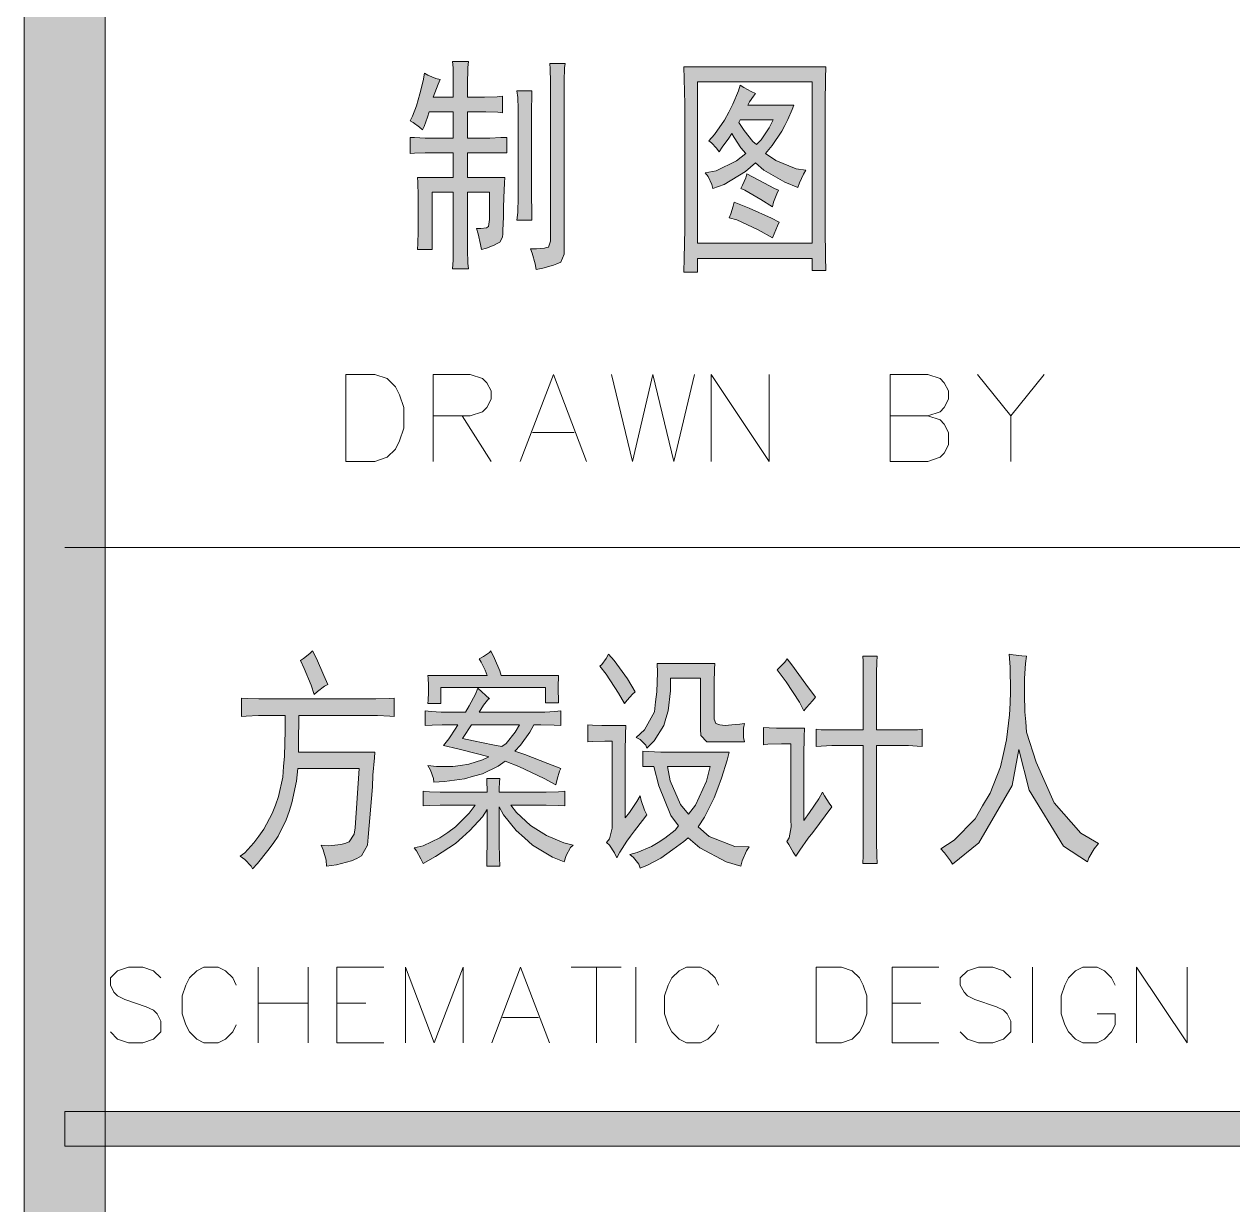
# Model space of a CAD drawing. Header units: millimetres. Extents: x 210 to 63265, y -7201 to 22496.
# Drawn here: x 60238 to 60983, y -1724 to -996 of the extents above; entities that cross this region are included whole.
import ezdxf

# ---------------------------------------------------------------- set-up
doc = ezdxf.new("R2010")
doc.units = ezdxf.units.MM

msp = doc.modelspace()

# ---------------------------------------------------------------- hatches: boundary and pattern name
h = msp.add_hatch(color=0)
h.dxf.hatch_style = 2
h.paths.add_polyline_path([(60288.06, -6701.34), (60238.15, -6701.34), (60238.15, 21996.03), (60288.06, 21996.03)])
h = msp.add_hatch(color=0)
h.dxf.hatch_style = 2
h.paths.add_polyline_path([(60494.68, -1030.06), (60493.43, -1032.92), (60491.28, -1038.29), (60490.39, -1040.79), (60502.73, -1040.79), (60502.73, -1033.82), (60502.56, -1022.72), (60502.2, -1018.79), (60512.04, -1018.79), (60511.68, -1022.55), (60511.5, -1033.46), (60511.5, -1040.79), (60517.94, -1040.79), (60522.05, -1040.79), (60529.75, -1040.61), (60533.15, -1040.26), (60533.15, -1050.45), (60530.1, -1050.09), (60522.77, -1049.92), (60518.3, -1049.92), (60511.5, -1049.92), (60511.5, -1066.2), (60522.05, -1066.2), (60525.27, -1066.2), (60532.07, -1065.84), (60535.65, -1065.66), (60535.65, -1075.14), (60511.5, -1075.14), (60511.5, -1090.35), (60534.4, -1090.35), (60534.22, -1093.74), (60533.86, -1103.05), (60533.68, -1108.95), (60533.68, -1114.85), (60533.32, -1122.9), (60533.32, -1125.05), (60533.15, -1127.2), (60531.36, -1130.24), (60529.75, -1131.13), (60527.96, -1132.21), (60523.13, -1134), (60520.09, -1134.89), (60519.55, -1131.67), (60518.12, -1125.23), (60517.05, -1121.83), (60519.73, -1121.83), (60523.13, -1121.47), (60523.84, -1121.12), (60524.38, -1120.58), (60525.1, -1116.29), (60525.1, -1112.35), (60525.1, -1099.47), (60511.5, -1099.47), (60511.5, -1130.42), (60511.5, -1135.07), (60511.68, -1143.3), (60512.04, -1146.7), (60502.2, -1146.7), (60502.56, -1141.33), (60502.73, -1133.1), (60502.73, -1130.42), (60502.73, -1099.47), (60489.67, -1099.47), (60489.67, -1134.89), (60480.73, -1134.89), (60480.91, -1131.13), (60481.09, -1123.62), (60481.09, -1119.68), (60481.09, -1107.34), (60481.09, -1101.97), (60480.91, -1093.39), (60480.73, -1090.35), (60502.73, -1090.35), (60502.73, -1075.14), (60489.14, -1075.14), (60485.38, -1075.14), (60478.76, -1075.5), (60476.08, -1075.68), (60476.08, -1065.66), (60478.76, -1065.84), (60485.38, -1066.2), (60489.14, -1066.2), (60502.73, -1066.2), (60502.73, -1049.92), (60487.89, -1049.92), (60486.81, -1053.14), (60484.67, -1058.86), (60483.77, -1061.01), (60481.8, -1059.4), (60478.05, -1056.54), (60476.08, -1055.46), (60477.51, -1052.6), (60480.01, -1046.16), (60481.09, -1042.58), (60482.16, -1038.82), (60484.13, -1030.77), (60485.02, -1026.12), (60486.99, -1027.38), (60492, -1029.34)])
h = msp.add_hatch(color=0)
h.dxf.hatch_style = 2
h.paths.add_polyline_path([(60571.61, -1020.04), (60571.25, -1022.72), (60571.07, -1030.95), (60571.07, -1036.32), (60571.07, -1133.64), (60571.07, -1137.75), (60568.92, -1142.58), (60566.6, -1143.66), (60564.45, -1144.55), (60558.01, -1146.34), (60553.72, -1147.23), (60553.18, -1143.66), (60551.39, -1137.04), (60550.32, -1134.35), (60554.08, -1134.35), (60558.91, -1134), (60560.16, -1133.64), (60561.41, -1133.46), (60562.66, -1129.7), (60562.66, -1126.48), (60562.66, -1036.32), (60562.66, -1031.49), (60562.48, -1023.44), (60562.31, -1020.04)])
h = msp.add_hatch(color=0)
h.paths.add_polyline_path([(60732.43, -1022.19), (60732.25, -1029.34), (60732.08, -1044.73), (60732.08, -1053.14), (60732.08, -1113.42), (60732.08, -1122.19), (60732.25, -1139.36), (60732.43, -1147.77), (60724.03, -1147.77), (60724.03, -1140.44), (60653.36, -1140.44), (60653.36, -1148.84), (60644.95, -1148.84), (60645.13, -1140.26), (60645.49, -1122.19), (60645.49, -1112.89), (60645.49, -1053.14), (60645.49, -1045.09), (60645.13, -1029.52), (60644.95, -1022.19)])
h.paths.add_polyline_path([(60724.03, -1130.95), (60724.03, -1031.31), (60653.36, -1031.31), (60653.36, -1130.95)])
h = msp.add_hatch(color=0)
h.paths.add_polyline_path([(60688.96, -1038.65), (60687.71, -1040.26), (60685.38, -1043.83), (60684.31, -1045.8), (60712.58, -1045.8), (60711.68, -1048.48), (60709, -1054.57), (60707.03, -1058.32), (60705.24, -1061.9), (60699.34, -1070.67), (60695.22, -1075.68), (60701.66, -1079.97), (60714.01, -1084.98), (60720.09, -1085.87), (60718.66, -1088.38), (60716.15, -1093.74), (60715.08, -1096.61), (60707.21, -1093.39), (60694.15, -1085.87), (60688.96, -1081.4), (60682.88, -1086.77), (60669.64, -1094.64), (60662.66, -1097.14), (60662.13, -1094.64), (60659.8, -1089.81), (60658.01, -1087.48), (60664.81, -1086.23), (60677.33, -1080.15), (60683.06, -1075.68), (60680.02, -1072.1), (60675.9, -1065.84), (60674.47, -1063.33), (60672.68, -1066.2), (60668.57, -1071.74), (60666.6, -1074.6), (60664.99, -1072.28), (60661.95, -1069.06), (60660.16, -1067.81), (60663.74, -1063.87), (60670, -1055.1), (60672.5, -1050.09), (60675.01, -1045.26), (60678.59, -1036.86), (60679.66, -1033.46), (60681.81, -1034.89), (60686.46, -1037.39)])
h.paths.add_polyline_path([(60678.77, -1056.54), (60681.99, -1061.37), (60687.35, -1068.16), (60689.68, -1070.13), (60692.54, -1067.27), (60697.55, -1059.76), (60699.87, -1054.93), (60679.66, -1054.93)])
h = msp.add_hatch(color=0)
h.dxf.hatch_style = 2
h.paths.add_polyline_path([(60551.21, -1036.86), (60551.04, -1040.79), (60550.86, -1047.95), (60550.86, -1050.99), (60550.86, -1097.68), (60550.86, -1101.62), (60551.04, -1111.28), (60551.21, -1116.82), (60541.91, -1116.82), (60542.45, -1111.99), (60542.81, -1102.51), (60542.81, -1097.68), (60542.81, -1050.99), (60542.81, -1048.13), (60542.45, -1041.15), (60541.91, -1036.86)])
h = msp.add_hatch(color=0)
h.dxf.hatch_style = 2
h.paths.add_polyline_path([(60683.77, -1088.2), (60691.11, -1092.13), (60700.77, -1097.14), (60703.27, -1098.22), (60702.2, -1100.54), (60700.23, -1105.55), (60699.52, -1108.41), (60692.36, -1103.94), (60682.52, -1098.22), (60680.02, -1097.14), (60681.09, -1095.18), (60683.06, -1090.7)])
h = msp.add_hatch(color=0)
h.dxf.hatch_style = 2
h.paths.add_polyline_path([(60675.9, -1105.55), (60685.21, -1109.31), (60698.98, -1115.39), (60703.63, -1117.9), (60702.56, -1120.22), (60700.59, -1125.05), (60699.52, -1127.56), (60690.75, -1122.73), (60677.51, -1116.46), (60672.86, -1115.21), (60673.76, -1112.89), (60675.19, -1108.06)])
h = msp.add_hatch(color=0)
h.dxf.hatch_style = 2
h.paths.add_polyline_path([(60416.87, -1409.31), (60415.08, -1403.59), (60410.78, -1393.21), (60408.46, -1388.38), (60410.43, -1386.95), (60414.18, -1383.91), (60415.97, -1382.3), (60418.3, -1386.95), (60422.95, -1397.51), (60425.27, -1403.05), (60423.31, -1404.12), (60419.01, -1407.35)])
h = msp.add_hatch(color=0)
h.dxf.hatch_style = 2
h.paths.add_polyline_path([(60525.81, -1382.3), (60528.14, -1386.95), (60531.36, -1394.64), (60532.25, -1397.51), (60567.67, -1397.51), (60567.49, -1399.12), (60567.31, -1403.05), (60567.31, -1405.38), (60567.31, -1407.35), (60567.49, -1411.82), (60567.67, -1414.32), (60559.62, -1414.32), (60559.62, -1404.84), (60495.04, -1404.84), (60495.04, -1414.86), (60486.99, -1414.86), (60487.17, -1412.71), (60487.35, -1408.06), (60487.35, -1405.91), (60487.35, -1403.41), (60487.17, -1399.12), (60486.99, -1397.51), (60523.66, -1397.51), (60522.41, -1394.29), (60519.91, -1389.28), (60518.66, -1387.31), (60521.34, -1385.88), (60525.1, -1383.37)])
h = msp.add_hatch(color=0)
h.dxf.hatch_style = 2
h.paths.add_polyline_path([(60598.44, -1384.45), (60601.84, -1388.2), (60610.07, -1399.65), (60614.9, -1407.52), (60613.29, -1408.96), (60609.89, -1412.71), (60608.28, -1414.86), (60604.52, -1408.42), (60597.01, -1396.79), (60593.08, -1391.78), (60594.33, -1390.71), (60597.01, -1386.95)])
h = msp.add_hatch(color=0)
h.dxf.hatch_style = 2
h.paths.add_polyline_path([(60755.51, -1431.14), (60755.51, -1403.05), (60755.51, -1397.51), (60755.33, -1388.74), (60755.15, -1385.7), (60764.1, -1385.7), (60763.74, -1389.28), (60763.56, -1395.72), (60763.56, -1398.58), (60763.56, -1431.14), (60780.91, -1431.14), (60783.42, -1431.14), (60788.96, -1430.96), (60791.83, -1430.6), (60791.83, -1441.33), (60788.78, -1441.16), (60783.42, -1440.8), (60781.27, -1440.8), (60763.56, -1440.8), (60763.56, -1497.15), (60763.56, -1500.55), (60763.74, -1508.6), (60764.1, -1513.43), (60755.15, -1513.43), (60755.33, -1508.6), (60755.51, -1500.73), (60755.51, -1497.69), (60755.51, -1440.8), (60739.05, -1440.8), (60736.01, -1440.8), (60729.57, -1441.16), (60726.53, -1441.33), (60726.53, -1430.6), (60729.57, -1430.96), (60735.47, -1431.14), (60738.34, -1431.14)])
h = msp.add_hatch(color=0)
h.dxf.hatch_style = 2
h.paths.add_polyline_path([(60803.27, -1504.48), (60811.5, -1499.12), (60824.38, -1485.88), (60829.04, -1478.01), (60833.69, -1470.14), (60840.13, -1453.86), (60841.92, -1445.63), (60843.7, -1437.22), (60845.67, -1421.84), (60846.03, -1414.68), (60846.21, -1407.35), (60846.03, -1392.32), (60845.49, -1384.45), (60847.82, -1384.8), (60853.19, -1385.34), (60856.05, -1385.7), (60855.51, -1390.17), (60854.8, -1399.47), (60854.8, -1404.12), (60854.8, -1408.96), (60855.15, -1419.87), (60855.69, -1426.13), (60856.05, -1432.39), (60862.13, -1451), (60867.68, -1463.52), (60873.22, -1476.04), (60889.68, -1494.82), (60900.41, -1501.09), (60897.91, -1504.48), (60894.51, -1510.03), (60893.62, -1512.36), (60878.95, -1502.7), (60857.84, -1468.17), (60851.4, -1443.12), (60847.28, -1465.31), (60826.71, -1500.73), (60810.43, -1513.97), (60809.18, -1511.82), (60805.6, -1506.99)])
h = msp.add_hatch(color=0)
h.dxf.hatch_style = 2
h.paths.add_polyline_path([(60662.66, -1438.47), (60659.09, -1438.47), (60655.33, -1434.54), (60655.15, -1430.6), (60655.15, -1399.12), (60636.55, -1399.12), (60636.55, -1406.99), (60635.12, -1419.33), (60633.68, -1423.98), (60632.43, -1428.45), (60626.53, -1437.76), (60622.06, -1442.41), (60621.34, -1440.44), (60617.94, -1437.04), (60615.44, -1435.79), (60620.62, -1430.96), (60626.71, -1419.87), (60627.42, -1413.79), (60628.14, -1407.52), (60628.67, -1395.72), (60628.5, -1390.17), (60663.92, -1390.17), (60663.74, -1393.57), (60663.56, -1401.98), (60663.56, -1406.99), (60663.56, -1422.19), (60663.56, -1424.52), (60664.63, -1427.2), (60665.88, -1427.56), (60666.96, -1427.92), (60670.36, -1428.28), (60672.32, -1428.1), (60674.47, -1427.92), (60679.3, -1427.56), (60682.16, -1427.2), (60681.63, -1430.06), (60681.63, -1435.79), (60682.16, -1438.47)])
h = msp.add_hatch(color=0)
h.dxf.hatch_style = 2
h.paths.add_polyline_path([(60708.64, -1387.31), (60711.5, -1390.89), (60720.09, -1402.87), (60725.99, -1410.92), (60724.2, -1413.25), (60720.45, -1417.36), (60718.84, -1419.33), (60716.15, -1413.96), (60707.92, -1401.44), (60702.38, -1394.11), (60703.81, -1392.68), (60707.03, -1389.28)])
h = msp.add_hatch(color=0)
h.paths.add_polyline_path([(60525.1, -1412), (60524.56, -1411.82), (60521.34, -1415.75), (60518.66, -1420.05), (60556.22, -1420.05), (60559.09, -1420.05), (60565.35, -1419.69), (60568.92, -1419.33), (60568.92, -1428.45), (60564.99, -1428.1), (60556.76, -1427.92), (60552.47, -1427.92), (60549.96, -1432.39), (60544.06, -1440.44), (60540.66, -1444.2), (60546.92, -1446.34), (60561.05, -1451.71), (60568.92, -1454.93), (60568.21, -1456.54), (60566.78, -1461.55), (60565.88, -1464.95), (60558.73, -1461.01), (60543.16, -1453.68), (60534.76, -1450.28), (60530.46, -1453.5), (60520.62, -1458.15), (60515.08, -1459.58), (60509.53, -1461.19), (60497.37, -1462.98), (60490.75, -1463.34), (60490.57, -1461.01), (60488.6, -1456), (60486.99, -1453.14), (60492.36, -1453.68), (60502.38, -1453.68), (60507.21, -1452.96), (60512.22, -1452.25), (60520.8, -1449.56), (60524.56, -1447.6), (60519.37, -1446.16), (60505.42, -1442.77), (60496.65, -1440.8), (60499.87, -1436.5), (60504.34, -1430.06), (60505.6, -1427.92), (60497.55, -1427.92), (60495.94, -1427.92), (60489.67, -1428.1), (60485.38, -1428.45), (60485.38, -1419.33), (60489.14, -1419.69), (60495.22, -1420.05), (60497.55, -1420.05), (60510.25, -1420.05), (60512.57, -1416.29), (60516.33, -1408.96), (60517.76, -1405.38)])
h.paths.add_polyline_path([(60508.46, -1436.33), (60515.08, -1437.76), (60527.06, -1440.26), (60532.61, -1441.33), (60535.29, -1439.37), (60540.84, -1432.57), (60543.52, -1427.92), (60514, -1427.92), (60512.75, -1429.89), (60510.07, -1434)])
h = msp.add_hatch(color=0)
h.dxf.hatch_style = 2
h.paths.add_polyline_path([(60372.14, -1411.46), (60375.54, -1411.82), (60382.88, -1412), (60386.99, -1412), (60449.78, -1412), (60454.97, -1412), (60463.2, -1411.82), (60466.24, -1411.46), (60466.24, -1422.73), (60463.56, -1422.55), (60456.04, -1422.19), (60451.03, -1422.19), (60407.56, -1422.19), (60407.56, -1425.23), (60407.38, -1436.5), (60407.2, -1444.73), (60454.43, -1444.73), (60454.08, -1448.31), (60453.18, -1459.05), (60452.82, -1466.2), (60450.32, -1497.15), (60449.78, -1502.16), (60446.2, -1508.78), (60443.16, -1510.39), (60439.94, -1511.82), (60430.64, -1514.32), (60424.56, -1515.04), (60424.38, -1511.46), (60422.59, -1505.02), (60421.16, -1502.16), (60425.99, -1502.52), (60433.32, -1501.8), (60435.83, -1501.09), (60438.51, -1500.19), (60441.55, -1495.36), (60442.27, -1491.42), (60444.77, -1454.93), (60406.85, -1454.93), (60405.95, -1462.8), (60403.27, -1476.04), (60401.48, -1481.41), (60399.69, -1486.59), (60394.68, -1496.61), (60391.64, -1501.09), (60388.42, -1505.56), (60381.98, -1513.43), (60378.94, -1516.83), (60378.05, -1515.04), (60374.29, -1511.1), (60371.25, -1508.96), (60374.11, -1506.99), (60379.83, -1500.73), (60382.88, -1496.61), (60385.92, -1492.32), (60391.1, -1482.66), (60393.07, -1477.47), (60395.04, -1472.1), (60397.54, -1460.3), (60398.08, -1453.68), (60398.62, -1447.24), (60399.15, -1431.5), (60399.15, -1422.19), (60387.35, -1422.19), (60382.7, -1422.19), (60375, -1422.55), (60372.14, -1422.73)])
h = msp.add_hatch(color=0)
h.dxf.hatch_style = 2
h.paths.add_polyline_path([(60609, -1428.45), (60608.82, -1433.46), (60608.64, -1444.73), (60608.64, -1451), (60608.64, -1485.34), (60611.32, -1481.94), (60615.97, -1475.15), (60617.94, -1471.75), (60618.48, -1474.61), (60620.62, -1480.51), (60622.06, -1483.55), (60619.37, -1486.95), (60614.36, -1493.39), (60612.04, -1496.61), (60609.71, -1499.65), (60605.42, -1506.45), (60603.63, -1510.03), (60602.02, -1506.99), (60598.98, -1502.16), (60597.19, -1500.55), (60598.98, -1498.22), (60600.59, -1491.78), (60600.59, -1487.49), (60600.59, -1437.94), (60596.12, -1437.94), (60588.78, -1438.29), (60585.74, -1438.47), (60585.74, -1427.92), (60588.6, -1428.1), (60594.33, -1428.45), (60597.19, -1428.45)])
h = msp.add_hatch(color=0)
h.dxf.hatch_style = 2
h.paths.add_polyline_path([(60719.2, -1430.06), (60719.02, -1435.43), (60718.84, -1446.7), (60718.84, -1452.61), (60718.84, -1486.95), (60722.42, -1482.12), (60728.14, -1473.54), (60730.29, -1469.42), (60731.54, -1471.75), (60734.4, -1476.22), (60736.19, -1478.54), (60724.38, -1494.29), (60721.52, -1497.87), (60716.33, -1505.2), (60713.83, -1508.96), (60712.22, -1506.45), (60709.53, -1501.8), (60708.28, -1499.83), (60709.71, -1497.69), (60710.97, -1490.89), (60710.79, -1486.42), (60710.79, -1439.72), (60705.06, -1439.72), (60696.65, -1439.9), (60693.97, -1440.26), (60693.97, -1429.53), (60697.37, -1429.89), (60702.02, -1430.06), (60703.27, -1430.06)])
h = msp.add_hatch(color=0)
h.paths.add_polyline_path([(60619.55, -1444.2), (60622.95, -1444.38), (60630.64, -1444.73), (60634.76, -1444.73), (60672.86, -1444.73), (60671.61, -1449.74), (60668.03, -1460.83), (60665.88, -1466.92), (60663.56, -1473), (60657.66, -1484.98), (60653.72, -1490.89), (60660.52, -1496.79), (60676.26, -1503.05), (60685.03, -1503.23), (60683.42, -1505.74), (60680.91, -1511.82), (60680.02, -1515.04), (60670.89, -1512.53), (60654.61, -1503.77), (60647.46, -1497.69), (60644.78, -1499.83), (60638.16, -1504.84), (60634.4, -1507.53), (60630.64, -1510.21), (60622.41, -1514.5), (60617.94, -1516.29), (60617.05, -1513.97), (60613.83, -1509.85), (60611.5, -1507.88), (60616.15, -1506.63), (60624.92, -1503.05), (60629.03, -1500.55), (60633.15, -1497.87), (60639.41, -1492.86), (60641.56, -1490.35), (60636.9, -1483.91), (60629.39, -1465.49), (60626.35, -1453.68), (60619.55, -1453.68)])
h.paths.add_polyline_path([(60647.82, -1483.02), (60652.11, -1477.47), (60658.73, -1462.8), (60661.05, -1453.68), (60634.76, -1453.68), (60636.37, -1462.44), (60642.81, -1477.11)])
h = msp.add_hatch(color=0)
h.dxf.hatch_style = 2
h.paths.add_polyline_path([(60523.66, -1469.42), (60523.66, -1467.81), (60523.49, -1463.52), (60523.31, -1461.01), (60531.36, -1461.01), (60531.18, -1463.34), (60531, -1467.45), (60531, -1469.42), (60556.22, -1469.42), (60559.98, -1469.42), (60567.67, -1469.24), (60571.43, -1468.88), (60571.43, -1478.01), (60567.67, -1477.65), (60559.98, -1477.47), (60556.22, -1477.47), (60538.15, -1477.47), (60541.73, -1482.12), (60550.32, -1489.99), (60555.15, -1493.21), (60560.16, -1496.26), (60570.89, -1500.73), (60576.62, -1502.16), (60575.01, -1503.59), (60572.32, -1508.6), (60571.07, -1512.36), (60563.92, -1509.49), (60551.57, -1502.16), (60546.56, -1497.69), (60541.55, -1493.21), (60533.68, -1483.55), (60531, -1478.54), (60531, -1497.69), (60531, -1501.09), (60531.18, -1509.85), (60531.36, -1515.04), (60523.31, -1515.04), (60523.49, -1509.85), (60523.66, -1500.55), (60523.66, -1496.61), (60523.66, -1480.15), (60520.62, -1484.63), (60512.93, -1493.21), (60508.46, -1497.15), (60504.17, -1501.09), (60491.82, -1509.14), (60484.13, -1513.43), (60482.7, -1510.57), (60480.01, -1505.74), (60478.58, -1503.77), (60484.13, -1502.52), (60494.33, -1497.69), (60499.34, -1494.29), (60504.17, -1490.89), (60512.57, -1482.48), (60516.15, -1477.47), (60497.19, -1477.47), (60494.68, -1477.47), (60488.06, -1477.65), (60484.13, -1478.01), (60484.13, -1468.88), (60488.06, -1469.24), (60494.68, -1469.42), (60497.19, -1469.42)])
h = msp.add_hatch(color=0)
h.dxf.hatch_style = 2
h.paths.add_polyline_path([(60263.2, -1687.85), (60263.2, -1666.38), (62765.02, -1666.38), (62765.02, -1687.85)])

# ---------------------------------------------------------------- linework, layer by layer
at = {"color": 0, "lineweight": 0}
for points in [[(60288.06, -6701.34), (60238.15, -6701.34), (60238.15, 21996.03), (60288.06, 21996.03)], [(60494.68, -1030.06), (60493.43, -1032.92), (60491.28, -1038.29), (60490.39, -1040.79), (60502.73, -1040.79), (60502.73, -1033.82), (60502.56, -1022.72), (60502.2, -1018.79), (60512.04, -1018.79), (60511.68, -1022.55), (60511.5, -1033.46), (60511.5, -1040.79), (60517.94, -1040.79), (60522.05, -1040.79), (60529.75, -1040.61), (60533.15, -1040.26), (60533.15, -1050.45), (60530.1, -1050.09), (60522.77, -1049.92), (60518.3, -1049.92), (60511.5, -1049.92), (60511.5, -1066.2), (60522.05, -1066.2), (60525.27, -1066.2), (60532.07, -1065.84), (60535.65, -1065.66), (60535.65, -1075.14), (60511.5, -1075.14), (60511.5, -1090.35), (60534.4, -1090.35), (60534.22, -1093.74), (60533.86, -1103.05), (60533.68, -1108.95), (60533.68, -1114.85), (60533.32, -1122.9), (60533.32, -1125.05), (60533.15, -1127.2), (60531.36, -1130.24), (60529.75, -1131.13), (60527.96, -1132.21), (60523.13, -1134), (60520.09, -1134.89), (60519.55, -1131.67), (60518.12, -1125.23), (60517.05, -1121.83), (60519.73, -1121.83), (60523.13, -1121.47), (60523.84, -1121.12), (60524.38, -1120.58), (60525.1, -1116.29), (60525.1, -1112.35), (60525.1, -1099.47), (60511.5, -1099.47), (60511.5, -1130.42), (60511.5, -1135.07), (60511.68, -1143.3), (60512.04, -1146.7), (60502.2, -1146.7), (60502.56, -1141.33), (60502.73, -1133.1), (60502.73, -1130.42), (60502.73, -1099.47), (60489.67, -1099.47), (60489.67, -1134.89), (60480.73, -1134.89), (60480.91, -1131.13), (60481.09, -1123.62), (60481.09, -1119.68), (60481.09, -1107.34), (60481.09, -1101.97), (60480.91, -1093.39), (60480.73, -1090.35), (60502.73, -1090.35), (60502.73, -1075.14), (60489.14, -1075.14), (60485.38, -1075.14), (60478.76, -1075.5), (60476.08, -1075.68), (60476.08, -1065.66), (60478.76, -1065.84), (60485.38, -1066.2), (60489.14, -1066.2), (60502.73, -1066.2), (60502.73, -1049.92), (60487.89, -1049.92), (60486.81, -1053.14), (60484.67, -1058.86), (60483.77, -1061.01), (60481.8, -1059.4), (60478.05, -1056.54), (60476.08, -1055.46), (60477.51, -1052.6), (60480.01, -1046.16), (60481.09, -1042.58), (60482.16, -1038.82), (60484.13, -1030.77), (60485.02, -1026.12), (60486.99, -1027.38), (60492, -1029.34)], [(60571.61, -1020.04), (60571.25, -1022.72), (60571.07, -1030.95), (60571.07, -1036.32), (60571.07, -1133.64), (60571.07, -1137.75), (60568.92, -1142.58), (60566.6, -1143.66), (60564.45, -1144.55), (60558.01, -1146.34), (60553.72, -1147.23), (60553.18, -1143.66), (60551.39, -1137.04), (60550.32, -1134.35), (60554.08, -1134.35), (60558.91, -1134), (60560.16, -1133.64), (60561.41, -1133.46), (60562.66, -1129.7), (60562.66, -1126.48), (60562.66, -1036.32), (60562.66, -1031.49), (60562.48, -1023.44), (60562.31, -1020.04)], [(60732.43, -1022.19), (60732.25, -1029.34), (60732.08, -1044.73), (60732.08, -1053.14), (60732.08, -1113.42), (60732.08, -1122.19), (60732.25, -1139.36), (60732.43, -1147.77), (60724.03, -1147.77), (60724.03, -1140.44), (60653.36, -1140.44), (60653.36, -1148.84), (60644.95, -1148.84), (60645.13, -1140.26), (60645.49, -1122.19), (60645.49, -1112.89), (60645.49, -1053.14), (60645.49, -1045.09), (60645.13, -1029.52), (60644.95, -1022.19)], [(60724.03, -1130.95), (60724.03, -1031.31), (60653.36, -1031.31), (60653.36, -1130.95)], [(60688.96, -1038.65), (60687.71, -1040.26), (60685.38, -1043.83), (60684.31, -1045.8), (60712.58, -1045.8), (60711.68, -1048.48), (60709, -1054.57), (60707.03, -1058.32), (60705.24, -1061.9), (60699.34, -1070.67), (60695.22, -1075.68), (60701.66, -1079.97), (60714.01, -1084.98), (60720.09, -1085.87), (60718.66, -1088.38), (60716.15, -1093.74), (60715.08, -1096.61), (60707.21, -1093.39), (60694.15, -1085.87), (60688.96, -1081.4), (60682.88, -1086.77), (60669.64, -1094.64), (60662.66, -1097.14), (60662.13, -1094.64), (60659.8, -1089.81), (60658.01, -1087.48), (60664.81, -1086.23), (60677.33, -1080.15), (60683.06, -1075.68), (60680.02, -1072.1), (60675.9, -1065.84), (60674.47, -1063.33), (60672.68, -1066.2), (60668.57, -1071.74), (60666.6, -1074.6), (60664.99, -1072.28), (60661.95, -1069.06), (60660.16, -1067.81), (60663.74, -1063.87), (60670, -1055.1), (60672.5, -1050.09), (60675.01, -1045.26), (60678.59, -1036.86), (60679.66, -1033.46), (60681.81, -1034.89), (60686.46, -1037.39)], [(60551.21, -1036.86), (60551.04, -1040.79), (60550.86, -1047.95), (60550.86, -1050.99), (60550.86, -1097.68), (60550.86, -1101.62), (60551.04, -1111.28), (60551.21, -1116.82), (60541.91, -1116.82), (60542.45, -1111.99), (60542.81, -1102.51), (60542.81, -1097.68), (60542.81, -1050.99), (60542.81, -1048.13), (60542.45, -1041.15), (60541.91, -1036.86)], [(60678.77, -1056.54), (60681.99, -1061.37), (60687.35, -1068.16), (60689.68, -1070.13), (60692.54, -1067.27), (60697.55, -1059.76), (60699.87, -1054.93), (60679.66, -1054.93)], [(60683.77, -1088.2), (60691.11, -1092.13), (60700.77, -1097.14), (60703.27, -1098.22), (60702.2, -1100.54), (60700.23, -1105.55), (60699.52, -1108.41), (60692.36, -1103.94), (60682.52, -1098.22), (60680.02, -1097.14), (60681.09, -1095.18), (60683.06, -1090.7)], [(60675.9, -1105.55), (60685.21, -1109.31), (60698.98, -1115.39), (60703.63, -1117.9), (60702.56, -1120.22), (60700.59, -1125.05), (60699.52, -1127.56), (60690.75, -1122.73), (60677.51, -1116.46), (60672.86, -1115.21), (60673.76, -1112.89), (60675.19, -1108.06)], [(60436.36, -1265.48), (60436.36, -1211.81), (60454.25, -1211.81), (60461.95, -1214.32), (60467.13, -1219.51), (60469.64, -1224.52), (60472.14, -1232.21), (60472.14, -1245.09), (60469.64, -1252.78), (60467.13, -1257.97), (60461.95, -1262.98), (60454.25, -1265.48)], [(60416.87, -1409.31), (60415.08, -1403.59), (60410.78, -1393.21), (60408.46, -1388.38), (60410.43, -1386.95), (60414.18, -1383.91), (60415.97, -1382.3), (60418.3, -1386.95), (60422.95, -1397.51), (60425.27, -1403.05), (60423.31, -1404.12), (60419.01, -1407.35)], [(60525.81, -1382.3), (60528.14, -1386.95), (60531.36, -1394.64), (60532.25, -1397.51), (60567.67, -1397.51), (60567.49, -1399.12), (60567.31, -1403.05), (60567.31, -1405.38), (60567.31, -1407.35), (60567.49, -1411.82), (60567.67, -1414.32), (60559.62, -1414.32), (60559.62, -1404.84), (60495.04, -1404.84), (60495.04, -1414.86), (60486.99, -1414.86), (60487.17, -1412.71), (60487.35, -1408.06), (60487.35, -1405.91), (60487.35, -1403.41), (60487.17, -1399.12), (60486.99, -1397.51), (60523.66, -1397.51), (60522.41, -1394.29), (60519.91, -1389.28), (60518.66, -1387.31), (60521.34, -1385.88), (60525.1, -1383.37)], [(60598.44, -1384.45), (60601.84, -1388.2), (60610.07, -1399.65), (60614.9, -1407.52), (60613.29, -1408.96), (60609.89, -1412.71), (60608.28, -1414.86), (60604.52, -1408.42), (60597.01, -1396.79), (60593.08, -1391.78), (60594.33, -1390.71), (60597.01, -1386.95)], [(60755.51, -1431.14), (60755.51, -1403.05), (60755.51, -1397.51), (60755.33, -1388.74), (60755.15, -1385.7), (60764.1, -1385.7), (60763.74, -1389.28), (60763.56, -1395.72), (60763.56, -1398.58), (60763.56, -1431.14), (60780.91, -1431.14), (60783.42, -1431.14), (60788.96, -1430.96), (60791.83, -1430.6), (60791.83, -1441.33), (60788.78, -1441.16), (60783.42, -1440.8), (60781.27, -1440.8), (60763.56, -1440.8), (60763.56, -1497.15), (60763.56, -1500.55), (60763.74, -1508.6), (60764.1, -1513.43), (60755.15, -1513.43), (60755.33, -1508.6), (60755.51, -1500.73), (60755.51, -1497.69), (60755.51, -1440.8), (60739.05, -1440.8), (60736.01, -1440.8), (60729.57, -1441.16), (60726.53, -1441.33), (60726.53, -1430.6), (60729.57, -1430.96), (60735.47, -1431.14), (60738.34, -1431.14)], [(60803.27, -1504.48), (60811.5, -1499.12), (60824.38, -1485.88), (60829.04, -1478.01), (60833.69, -1470.14), (60840.13, -1453.86), (60841.92, -1445.63), (60843.7, -1437.22), (60845.67, -1421.84), (60846.03, -1414.68), (60846.21, -1407.35), (60846.03, -1392.32), (60845.49, -1384.45), (60847.82, -1384.8), (60853.19, -1385.34), (60856.05, -1385.7), (60855.51, -1390.17), (60854.8, -1399.47), (60854.8, -1404.12), (60854.8, -1408.96), (60855.15, -1419.87), (60855.69, -1426.13), (60856.05, -1432.39), (60862.13, -1451), (60867.68, -1463.52), (60873.22, -1476.04), (60889.68, -1494.82), (60900.41, -1501.09), (60897.91, -1504.48), (60894.51, -1510.03), (60893.62, -1512.36), (60878.95, -1502.7), (60857.84, -1468.17), (60851.4, -1443.12), (60847.28, -1465.31), (60826.71, -1500.73), (60810.43, -1513.97), (60809.18, -1511.82), (60805.6, -1506.99)], [(60662.66, -1438.47), (60659.09, -1438.47), (60655.33, -1434.54), (60655.15, -1430.6), (60655.15, -1399.12), (60636.55, -1399.12), (60636.55, -1406.99), (60635.12, -1419.33), (60633.68, -1423.98), (60632.43, -1428.45), (60626.53, -1437.76), (60622.06, -1442.41), (60621.34, -1440.44), (60617.94, -1437.04), (60615.44, -1435.79), (60620.62, -1430.96), (60626.71, -1419.87), (60627.42, -1413.79), (60628.14, -1407.52), (60628.67, -1395.72), (60628.5, -1390.17), (60663.92, -1390.17), (60663.74, -1393.57), (60663.56, -1401.98), (60663.56, -1406.99), (60663.56, -1422.19), (60663.56, -1424.52), (60664.63, -1427.2), (60665.88, -1427.56), (60666.96, -1427.92), (60670.36, -1428.28), (60672.32, -1428.1), (60674.47, -1427.92), (60679.3, -1427.56), (60682.16, -1427.2), (60681.63, -1430.06), (60681.63, -1435.79), (60682.16, -1438.47)], [(60708.64, -1387.31), (60711.5, -1390.89), (60720.09, -1402.87), (60725.99, -1410.92), (60724.2, -1413.25), (60720.45, -1417.36), (60718.84, -1419.33), (60716.15, -1413.96), (60707.92, -1401.44), (60702.38, -1394.11), (60703.81, -1392.68), (60707.03, -1389.28)], [(60525.1, -1412), (60524.56, -1411.82), (60521.34, -1415.75), (60518.66, -1420.05), (60556.22, -1420.05), (60559.09, -1420.05), (60565.35, -1419.69), (60568.92, -1419.33), (60568.92, -1428.45), (60564.99, -1428.1), (60556.76, -1427.92), (60552.47, -1427.92), (60549.96, -1432.39), (60544.06, -1440.44), (60540.66, -1444.2), (60546.92, -1446.34), (60561.05, -1451.71), (60568.92, -1454.93), (60568.21, -1456.54), (60566.78, -1461.55), (60565.88, -1464.95), (60558.73, -1461.01), (60543.16, -1453.68), (60534.76, -1450.28), (60530.46, -1453.5), (60520.62, -1458.15), (60515.08, -1459.58), (60509.53, -1461.19), (60497.37, -1462.98), (60490.75, -1463.34), (60490.57, -1461.01), (60488.6, -1456), (60486.99, -1453.14), (60492.36, -1453.68), (60502.38, -1453.68), (60507.21, -1452.96), (60512.22, -1452.25), (60520.8, -1449.56), (60524.56, -1447.6), (60519.37, -1446.16), (60505.42, -1442.77), (60496.65, -1440.8), (60499.87, -1436.5), (60504.34, -1430.06), (60505.6, -1427.92), (60497.55, -1427.92), (60495.94, -1427.92), (60489.67, -1428.1), (60485.38, -1428.45), (60485.38, -1419.33), (60489.14, -1419.69), (60495.22, -1420.05), (60497.55, -1420.05), (60510.25, -1420.05), (60512.57, -1416.29), (60516.33, -1408.96), (60517.76, -1405.38)], [(60372.14, -1411.46), (60375.54, -1411.82), (60382.88, -1412), (60386.99, -1412), (60449.78, -1412), (60454.97, -1412), (60463.2, -1411.82), (60466.24, -1411.46), (60466.24, -1422.73), (60463.56, -1422.55), (60456.04, -1422.19), (60451.03, -1422.19), (60407.56, -1422.19), (60407.56, -1425.23), (60407.38, -1436.5), (60407.2, -1444.73), (60454.43, -1444.73), (60454.08, -1448.31), (60453.18, -1459.05), (60452.82, -1466.2), (60450.32, -1497.15), (60449.78, -1502.16), (60446.2, -1508.78), (60443.16, -1510.39), (60439.94, -1511.82), (60430.64, -1514.32), (60424.56, -1515.04), (60424.38, -1511.46), (60422.59, -1505.02), (60421.16, -1502.16), (60425.99, -1502.52), (60433.32, -1501.8), (60435.83, -1501.09), (60438.51, -1500.19), (60441.55, -1495.36), (60442.27, -1491.42), (60444.77, -1454.93), (60406.85, -1454.93), (60405.95, -1462.8), (60403.27, -1476.04), (60401.48, -1481.41), (60399.69, -1486.59), (60394.68, -1496.61), (60391.64, -1501.09), (60388.42, -1505.56), (60381.98, -1513.43), (60378.94, -1516.83), (60378.05, -1515.04), (60374.29, -1511.1), (60371.25, -1508.96), (60374.11, -1506.99), (60379.83, -1500.73), (60382.88, -1496.61), (60385.92, -1492.32), (60391.1, -1482.66), (60393.07, -1477.47), (60395.04, -1472.1), (60397.54, -1460.3), (60398.08, -1453.68), (60398.62, -1447.24), (60399.15, -1431.5), (60399.15, -1422.19), (60387.35, -1422.19), (60382.7, -1422.19), (60375, -1422.55), (60372.14, -1422.73)], [(60508.46, -1436.33), (60515.08, -1437.76), (60527.06, -1440.26), (60532.61, -1441.33), (60535.29, -1439.37), (60540.84, -1432.57), (60543.52, -1427.92), (60514, -1427.92), (60512.75, -1429.89), (60510.07, -1434)], [(60609, -1428.45), (60608.82, -1433.46), (60608.64, -1444.73), (60608.64, -1451), (60608.64, -1485.34), (60611.32, -1481.94), (60615.97, -1475.15), (60617.94, -1471.75), (60618.48, -1474.61), (60620.62, -1480.51), (60622.06, -1483.55), (60619.37, -1486.95), (60614.36, -1493.39), (60612.04, -1496.61), (60609.71, -1499.65), (60605.42, -1506.45), (60603.63, -1510.03), (60602.02, -1506.99), (60598.98, -1502.16), (60597.19, -1500.55), (60598.98, -1498.22), (60600.59, -1491.78), (60600.59, -1487.49), (60600.59, -1437.94), (60596.12, -1437.94), (60588.78, -1438.29), (60585.74, -1438.47), (60585.74, -1427.92), (60588.6, -1428.1), (60594.33, -1428.45), (60597.19, -1428.45)], [(60719.2, -1430.06), (60719.02, -1435.43), (60718.84, -1446.7), (60718.84, -1452.61), (60718.84, -1486.95), (60722.42, -1482.12), (60728.14, -1473.54), (60730.29, -1469.42), (60731.54, -1471.75), (60734.4, -1476.22), (60736.19, -1478.54), (60724.38, -1494.29), (60721.52, -1497.87), (60716.33, -1505.2), (60713.83, -1508.96), (60712.22, -1506.45), (60709.53, -1501.8), (60708.28, -1499.83), (60709.71, -1497.69), (60710.97, -1490.89), (60710.79, -1486.42), (60710.79, -1439.72), (60705.06, -1439.72), (60696.65, -1439.9), (60693.97, -1440.26), (60693.97, -1429.53), (60697.37, -1429.89), (60702.02, -1430.06), (60703.27, -1430.06)], [(60619.55, -1444.2), (60622.95, -1444.38), (60630.64, -1444.73), (60634.76, -1444.73), (60672.86, -1444.73), (60671.61, -1449.74), (60668.03, -1460.83), (60665.88, -1466.92), (60663.56, -1473), (60657.66, -1484.98), (60653.72, -1490.89), (60660.52, -1496.79), (60676.26, -1503.05), (60685.03, -1503.23), (60683.42, -1505.74), (60680.91, -1511.82), (60680.02, -1515.04), (60670.89, -1512.53), (60654.61, -1503.77), (60647.46, -1497.69), (60644.78, -1499.83), (60638.16, -1504.84), (60634.4, -1507.53), (60630.64, -1510.21), (60622.41, -1514.5), (60617.94, -1516.29), (60617.05, -1513.97), (60613.83, -1509.85), (60611.5, -1507.88), (60616.15, -1506.63), (60624.92, -1503.05), (60629.03, -1500.55), (60633.15, -1497.87), (60639.41, -1492.86), (60641.56, -1490.35), (60636.9, -1483.91), (60629.39, -1465.49), (60626.35, -1453.68), (60619.55, -1453.68)], [(60647.82, -1483.02), (60652.11, -1477.47), (60658.73, -1462.8), (60661.05, -1453.68), (60634.76, -1453.68), (60636.37, -1462.44), (60642.81, -1477.11)], [(60523.66, -1469.42), (60523.66, -1467.81), (60523.49, -1463.52), (60523.31, -1461.01), (60531.36, -1461.01), (60531.18, -1463.34), (60531, -1467.45), (60531, -1469.42), (60556.22, -1469.42), (60559.98, -1469.42), (60567.67, -1469.24), (60571.43, -1468.88), (60571.43, -1478.01), (60567.67, -1477.65), (60559.98, -1477.47), (60556.22, -1477.47), (60538.15, -1477.47), (60541.73, -1482.12), (60550.32, -1489.99), (60555.15, -1493.21), (60560.16, -1496.26), (60570.89, -1500.73), (60576.62, -1502.16), (60575.01, -1503.59), (60572.32, -1508.6), (60571.07, -1512.36), (60563.92, -1509.49), (60551.57, -1502.16), (60546.56, -1497.69), (60541.55, -1493.21), (60533.68, -1483.55), (60531, -1478.54), (60531, -1497.69), (60531, -1501.09), (60531.18, -1509.85), (60531.36, -1515.04), (60523.31, -1515.04), (60523.49, -1509.85), (60523.66, -1500.55), (60523.66, -1496.61), (60523.66, -1480.15), (60520.62, -1484.63), (60512.93, -1493.21), (60508.46, -1497.15), (60504.17, -1501.09), (60491.82, -1509.14), (60484.13, -1513.43), (60482.7, -1510.57), (60480.01, -1505.74), (60478.58, -1503.77), (60484.13, -1502.52), (60494.33, -1497.69), (60499.34, -1494.29), (60504.17, -1490.89), (60512.57, -1482.48), (60516.15, -1477.47), (60497.19, -1477.47), (60494.68, -1477.47), (60488.06, -1477.65), (60484.13, -1478.01), (60484.13, -1468.88), (60488.06, -1469.24), (60494.68, -1469.42), (60497.19, -1469.42)], [(60726.53, -1623.98), (60726.53, -1577.47), (60742.09, -1577.47), (60748.71, -1579.62), (60753.18, -1584.09), (60755.51, -1588.56), (60757.66, -1595.18), (60757.66, -1606.27), (60755.51, -1612.89), (60753.18, -1617.37), (60748.71, -1621.84), (60742.09, -1623.98)], [(60263.2, -1687.85), (60263.2, -1666.38), (62765.02, -1666.38), (62765.02, -1687.85)]]:
    msp.add_lwpolyline(points, close=True, dxfattribs=at)
for points in [[(60490.21, -1265.48), (60490.21, -1211.81), (60513.11, -1211.81), (60520.8, -1214.32), (60523.49, -1217), (60525.99, -1222.01), (60525.99, -1227.2), (60523.49, -1232.21), (60520.8, -1234.89), (60513.11, -1237.4), (60490.21, -1237.4)], [(60543.88, -1265.48), (60564.45, -1211.81), (60584.85, -1265.48)], [(60600.23, -1211.81), (60613.11, -1265.48), (60625.81, -1211.81), (60638.69, -1265.48), (60651.39, -1211.81)], [(60661.77, -1265.48), (60661.77, -1211.81), (60697.55, -1265.48), (60697.55, -1211.81)], [(60772.15, -1265.48), (60772.15, -1211.81), (60795.22, -1211.81), (60802.92, -1214.32), (60805.42, -1217), (60808.11, -1222.01), (60808.11, -1227.2), (60805.42, -1232.21), (60802.92, -1234.89), (60795.22, -1237.4)], [(60825.99, -1211.81), (60846.39, -1237.4), (60866.96, -1211.81)], [(60508.1, -1237.4), (60525.99, -1265.48)], [(60772.15, -1237.4), (60795.22, -1237.4), (60802.92, -1239.9), (60805.42, -1242.58), (60808.11, -1247.59), (60808.11, -1255.29), (60805.42, -1260.47), (60802.92, -1262.98), (60795.22, -1265.48), (60772.15, -1265.48)], [(60846.39, -1237.4), (60846.39, -1265.48)], [(60551.57, -1247.59), (60577.15, -1247.59)], [(60263.2, -1318.61), (62765.02, -1318.61)], [(60322.41, -1584.09), (60317.94, -1579.62), (60311.32, -1577.47), (60302.37, -1577.47), (60295.75, -1579.62), (60291.28, -1584.09), (60291.28, -1588.56), (60293.43, -1592.86), (60295.75, -1595.18), (60300.23, -1597.33), (60313.46, -1601.8), (60317.94, -1603.95), (60320.08, -1606.27), (60322.41, -1610.75), (60322.41, -1617.37), (60317.94, -1621.84), (60311.32, -1623.98), (60302.37, -1623.98), (60295.75, -1621.84), (60291.28, -1617.37)], [(60368.92, -1588.56), (60366.78, -1584.09), (60362.3, -1579.62), (60357.83, -1577.47), (60348.89, -1577.47), (60344.59, -1579.62), (60340.12, -1584.09), (60337.79, -1588.56), (60335.65, -1595.18), (60335.65, -1606.27), (60337.79, -1612.89), (60340.12, -1617.37), (60344.59, -1621.84), (60348.89, -1623.98), (60357.83, -1623.98), (60362.3, -1621.84), (60366.78, -1617.37), (60368.92, -1612.89)], [(60382.34, -1623.98), (60382.34, -1577.47)], [(60413.29, -1577.47), (60413.29, -1623.98)], [(60431, -1623.98), (60431, -1577.47), (60459.98, -1577.47)], [(60473.22, -1623.98), (60473.22, -1577.47), (60490.93, -1623.98), (60508.82, -1577.47), (60508.82, -1623.98)], [(60526.53, -1623.98), (60544.24, -1577.47), (60561.95, -1623.98)], [(60575.36, -1577.47), (60606.31, -1577.47)], [(60590.93, -1577.47), (60590.93, -1623.98)], [(60615.26, -1623.98), (60615.26, -1577.47)], [(60666.24, -1588.56), (60664.1, -1584.09), (60659.62, -1579.62), (60655.15, -1577.47), (60646.39, -1577.47), (60641.91, -1579.62), (60637.44, -1584.09), (60635.29, -1588.56), (60632.97, -1595.18), (60632.97, -1606.27), (60635.29, -1612.89), (60637.44, -1617.37), (60641.91, -1621.84), (60646.39, -1623.98), (60655.15, -1623.98), (60659.62, -1621.84), (60664.1, -1617.37), (60666.24, -1612.89)], [(60773.22, -1623.98), (60773.22, -1577.47), (60802.02, -1577.47)], [(60846.39, -1584.09), (60841.92, -1579.62), (60835.3, -1577.47), (60826.53, -1577.47), (60819.73, -1579.62), (60815.26, -1584.09), (60815.26, -1588.56), (60817.59, -1592.86), (60819.73, -1595.18), (60824.21, -1597.33), (60837.62, -1601.8), (60841.92, -1603.95), (60844.24, -1606.27), (60846.39, -1610.75), (60846.39, -1617.37), (60841.92, -1621.84), (60835.3, -1623.98), (60826.53, -1623.98), (60819.73, -1621.84), (60815.26, -1617.37)], [(60859.81, -1623.98), (60859.81, -1577.47)], [(60910.79, -1588.56), (60908.46, -1584.09), (60904.17, -1579.62), (60899.7, -1577.47), (60890.75, -1577.47), (60886.28, -1579.62), (60881.99, -1584.09), (60879.66, -1588.56), (60877.52, -1595.18), (60877.52, -1606.27), (60879.66, -1612.89), (60881.99, -1617.37), (60886.28, -1621.84), (60890.75, -1623.98), (60899.7, -1623.98), (60904.17, -1621.84), (60908.46, -1617.37), (60910.79, -1612.89), (60910.79, -1606.27), (60899.7, -1606.27)], [(60924.03, -1623.98), (60924.03, -1577.47), (60955.16, -1623.98), (60955.16, -1577.47)], [(60382.34, -1599.66), (60413.29, -1599.66)], [(60431, -1599.66), (60448.89, -1599.66)], [(60773.22, -1599.66), (60790.93, -1599.66)], [(60533.15, -1608.42), (60555.33, -1608.42)], [(60431, -1623.98), (60459.98, -1623.98)], [(60773.22, -1623.98), (60802.02, -1623.98)]]:
    msp.add_lwpolyline(points, dxfattribs=at)

doc.saveas('drawing.dxf')
